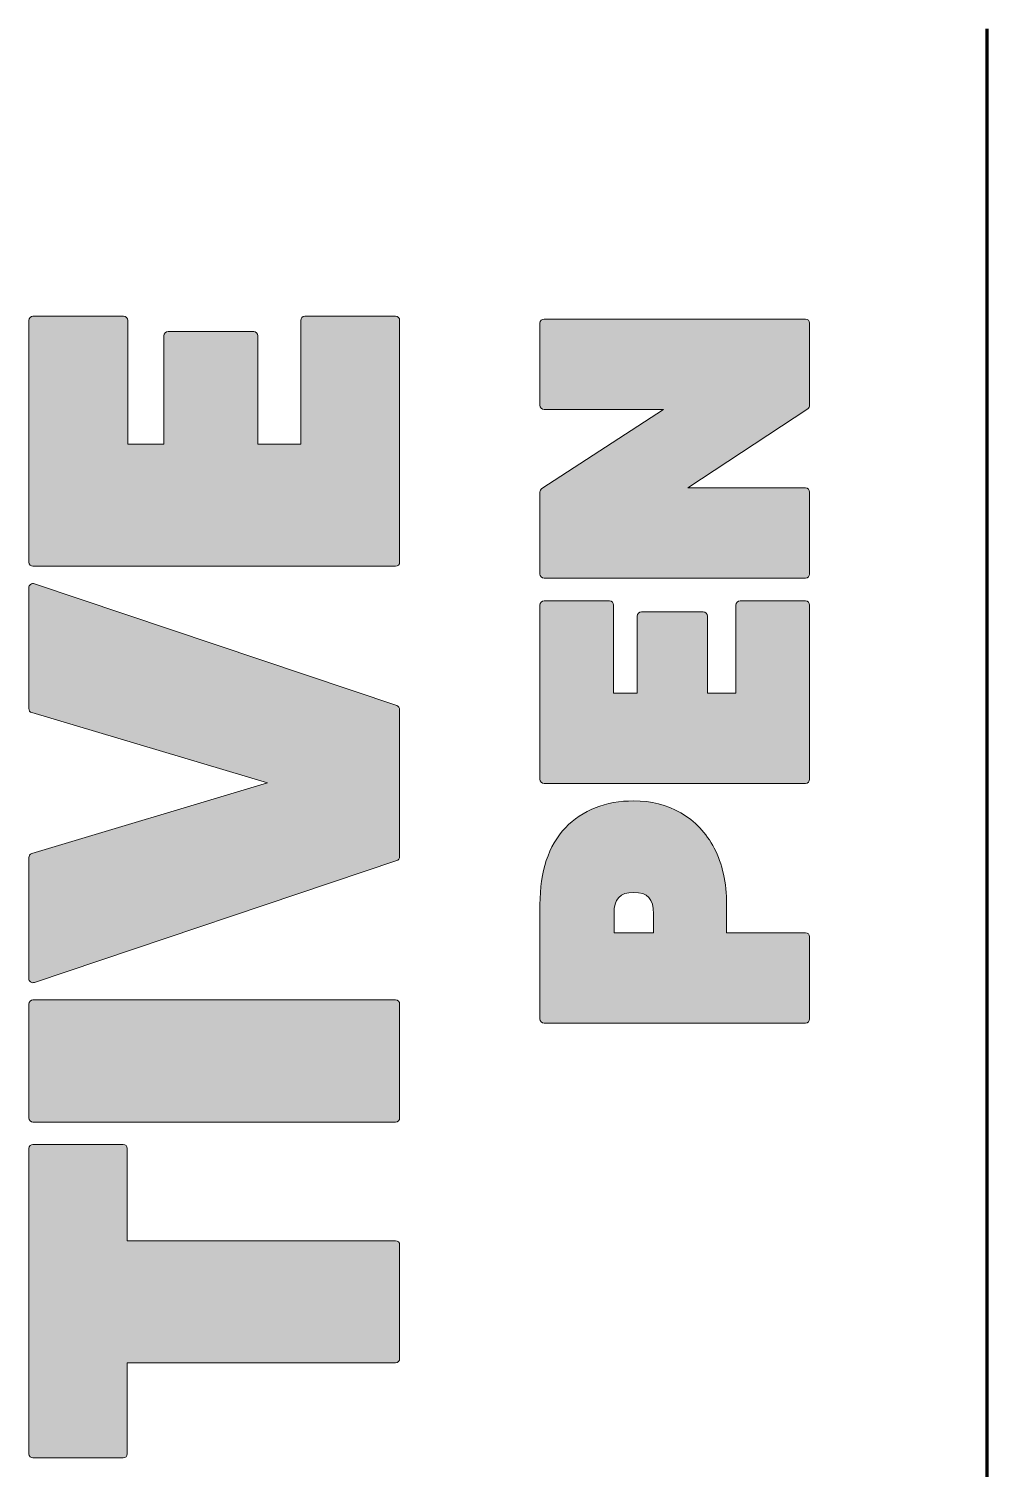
# Model space of a CAD drawing. Header units: millimetres. Extents: x -1 to 32, y -33 to 0.
# Drawn here: x 22.54 to 32, y -16.21 to -2 of the extents above; entities that cross this region are included whole.
import ezdxf

# ---------------------------------------------------------------- set-up
doc = ezdxf.new("R2010")
doc.units = ezdxf.units.MM
doc.header["$MEASUREMENT"] = 0
doc.layers.add('Calque 1', color=7, linetype='Continuous', lineweight=0)

# ---------------------------------------------------------------- blocks, each defined once
blk = doc.blocks.new('Block_0')
at = {"layer": 'Calque 1'}
h = blk.add_hatch(color=250, dxfattribs=at)
h.dxf.hatch_style = 2
edge = h.paths.add_edge_path()
edge.add_spline(control_points=[(22.58, -7.304), (22.58, -7.304), (26.159, -7.304), (26.159, -7.304), (26.182, -7.304), (26.2, -7.286), (26.2, -7.263), (26.2, -7.263), (26.2, -4.877), (26.2, -4.877), (26.2, -4.854), (26.182, -4.836), (26.159, -4.836), (26.159, -4.836), (25.264, -4.836), (25.264, -4.836), (25.241, -4.836), (25.223, -4.854), (25.223, -4.877), (25.223, -4.877), (25.223, -6.099), (25.223, -6.099), (25.223, -6.099), (24.8, -6.099), (24.8, -6.099), (24.8, -6.099), (24.8, -5.029), (24.8, -5.029), (24.8, -5.006), (24.782, -4.988), (24.759, -4.988), (24.759, -4.988), (23.915, -4.988), (23.915, -4.988), (23.892, -4.988), (23.873, -5.006), (23.873, -5.029), (23.873, -5.029), (23.873, -6.099), (23.873, -6.099), (23.873, -6.099), (23.516, -6.099), (23.516, -6.099), (23.516, -6.099), (23.516, -4.877), (23.516, -4.877), (23.516, -4.854), (23.498, -4.836), (23.475, -4.836), (23.475, -4.836), (22.58, -4.836), (22.58, -4.836), (22.558, -4.836), (22.539, -4.854), (22.539, -4.877), (22.539, -4.877), (22.539, -7.263), (22.539, -7.263), (22.539, -7.286), (22.558, -7.304), (22.58, -7.304)], knot_values=[0, 0, 0, 0, 1, 1, 1, 2, 2, 2, 3, 3, 3, 4, 4, 4, 5, 5, 5, 6, 6, 6, 7, 7, 7, 8, 8, 8, 9, 9, 9, 10, 10, 10, 11, 11, 11, 12, 12, 12, 13, 13, 13, 14, 14, 14, 15, 15, 15, 16, 16, 16, 17, 17, 17, 18, 18, 18, 19, 19, 19, 20, 20, 20, 20], degree=3, periodic=0)
h = blk.add_hatch(color=250, dxfattribs=at)
h.dxf.hatch_style = 2
edge = h.paths.add_edge_path()
edge.add_spline(control_points=[(30.247, -5.714), (30.247, -5.714), (30.247, -4.905), (30.247, -4.905), (30.247, -4.883), (30.229, -4.864), (30.206, -4.864), (30.206, -4.864), (27.626, -4.864), (27.626, -4.864), (27.603, -4.864), (27.585, -4.883), (27.585, -4.905), (27.585, -4.905), (27.585, -5.714), (27.585, -5.714), (27.585, -5.737), (27.603, -5.756), (27.626, -5.756), (27.626, -5.756), (28.805, -5.756), (28.805, -5.756), (28.805, -5.756), (27.603, -6.536), (27.603, -6.536), (27.592, -6.544), (27.585, -6.557), (27.585, -6.571), (27.585, -6.571), (27.585, -7.38), (27.585, -7.38), (27.585, -7.402), (27.603, -7.421), (27.626, -7.421), (27.626, -7.421), (30.206, -7.421), (30.206, -7.421), (30.229, -7.421), (30.247, -7.402), (30.247, -7.38), (30.247, -7.38), (30.247, -6.571), (30.247, -6.571), (30.247, -6.548), (30.229, -6.529), (30.206, -6.529), (30.206, -6.529), (29.046, -6.529), (29.046, -6.529), (29.046, -6.529), (30.229, -5.749), (30.229, -5.749), (30.24, -5.741), (30.247, -5.728), (30.247, -5.714)], knot_values=[0, 0, 0, 0, 1, 1, 1, 2, 2, 2, 3, 3, 3, 4, 4, 4, 5, 5, 5, 6, 6, 6, 7, 7, 7, 8, 8, 8, 9, 9, 9, 10, 10, 10, 11, 11, 11, 12, 12, 12, 13, 13, 13, 14, 14, 14, 15, 15, 15, 16, 16, 16, 17, 17, 17, 18, 18, 18, 18], degree=3, periodic=0)
h = blk.add_hatch(color=250, dxfattribs=at)
h.dxf.hatch_style = 2
edge = h.paths.add_edge_path()
edge.add_spline(control_points=[(22.58, -11.413), (22.585, -11.413), (22.589, -11.412), (22.594, -11.411), (22.594, -11.411), (26.172, -10.208), (26.172, -10.208), (26.189, -10.203), (26.2, -10.187), (26.2, -10.169), (26.2, -10.169), (26.2, -8.718), (26.2, -8.718), (26.2, -8.701), (26.189, -8.685), (26.172, -8.679), (26.172, -8.679), (22.594, -7.476), (22.594, -7.476), (22.581, -7.472), (22.567, -7.474), (22.556, -7.482), (22.545, -7.49), (22.539, -7.502), (22.539, -7.515), (22.539, -7.515), (22.539, -8.708), (22.539, -8.708), (22.539, -8.727), (22.551, -8.743), (22.569, -8.748), (22.569, -8.748), (24.897, -9.441), (24.897, -9.441), (24.897, -9.441), (22.569, -10.139), (22.569, -10.139), (22.551, -10.145), (22.539, -10.161), (22.539, -10.179), (22.539, -10.179), (22.539, -11.372), (22.539, -11.372), (22.539, -11.385), (22.545, -11.398), (22.556, -11.405), (22.563, -11.411), (22.572, -11.413), (22.58, -11.413)], knot_values=[0, 0, 0, 0, 1, 1, 1, 2, 2, 2, 3, 3, 3, 4, 4, 4, 5, 5, 5, 6, 6, 6, 7, 7, 7, 8, 8, 8, 9, 9, 9, 10, 10, 10, 11, 11, 11, 12, 12, 12, 13, 13, 13, 14, 14, 14, 15, 15, 15, 16, 16, 16, 16], degree=3, periodic=0)
h = blk.add_hatch(color=250, dxfattribs=at)
h.dxf.hatch_style = 2
edge = h.paths.add_edge_path()
edge.add_spline(control_points=[(30.206, -7.644), (30.206, -7.644), (29.561, -7.644), (29.561, -7.644), (29.538, -7.644), (29.519, -7.663), (29.519, -7.686), (29.519, -7.686), (29.519, -8.555), (29.519, -8.555), (29.519, -8.555), (29.238, -8.555), (29.238, -8.555), (29.238, -8.555), (29.238, -7.795), (29.238, -7.795), (29.238, -7.772), (29.219, -7.754), (29.196, -7.754), (29.196, -7.754), (28.588, -7.754), (28.588, -7.754), (28.565, -7.754), (28.546, -7.772), (28.546, -7.795), (28.546, -7.795), (28.546, -8.555), (28.546, -8.555), (28.546, -8.555), (28.312, -8.555), (28.312, -8.555), (28.312, -8.555), (28.312, -7.686), (28.312, -7.686), (28.312, -7.663), (28.294, -7.644), (28.271, -7.644), (28.271, -7.644), (27.626, -7.644), (27.626, -7.644), (27.603, -7.644), (27.585, -7.663), (27.585, -7.686), (27.585, -7.686), (27.585, -9.405), (27.585, -9.405), (27.585, -9.428), (27.603, -9.447), (27.626, -9.447), (27.626, -9.447), (30.206, -9.447), (30.206, -9.447), (30.229, -9.447), (30.247, -9.428), (30.247, -9.405), (30.247, -9.405), (30.247, -7.686), (30.247, -7.686), (30.247, -7.663), (30.229, -7.644), (30.206, -7.644)], knot_values=[0, 0, 0, 0, 1, 1, 1, 2, 2, 2, 3, 3, 3, 4, 4, 4, 5, 5, 5, 6, 6, 6, 7, 7, 7, 8, 8, 8, 9, 9, 9, 10, 10, 10, 11, 11, 11, 12, 12, 12, 13, 13, 13, 14, 14, 14, 15, 15, 15, 16, 16, 16, 17, 17, 17, 18, 18, 18, 19, 19, 19, 20, 20, 20, 20], degree=3, periodic=0)
h = blk.add_hatch(color=250, dxfattribs=at)
h.dxf.hatch_style = 2
edge = h.paths.add_edge_path()
edge.add_spline(control_points=[(28.316, -10.92), (28.316, -10.92), (28.316, -10.732), (28.316, -10.732), (28.316, -10.586), (28.376, -10.522), (28.511, -10.522), (28.647, -10.522), (28.707, -10.586), (28.707, -10.732), (28.707, -10.732), (28.707, -10.92), (28.707, -10.92), (28.707, -10.92), (28.316, -10.92), (28.316, -10.92)], knot_values=[0, 0, 0, 0, 1, 1, 1, 2, 2, 2, 3, 3, 3, 4, 4, 4, 5, 5, 5, 5], degree=3, periodic=0)
edge = h.paths.add_edge_path()
edge.add_spline(control_points=[(30.206, -10.92), (30.206, -10.92), (29.427, -10.92), (29.427, -10.92), (29.427, -10.92), (29.427, -10.641), (29.427, -10.641), (29.427, -10.426), (29.386, -10.24), (29.306, -10.087), (29.225, -9.934), (29.113, -9.816), (28.975, -9.737), (28.836, -9.659), (28.681, -9.619), (28.511, -9.619), (28.231, -9.619), (28.004, -9.709), (27.836, -9.885), (27.669, -10.061), (27.585, -10.315), (27.585, -10.641), (27.585, -10.641), (27.585, -11.77), (27.585, -11.77), (27.585, -11.793), (27.603, -11.812), (27.626, -11.812), (27.626, -11.812), (30.206, -11.812), (30.206, -11.812), (30.229, -11.812), (30.247, -11.793), (30.247, -11.77), (30.247, -11.77), (30.247, -10.961), (30.247, -10.961), (30.247, -10.938), (30.229, -10.92), (30.206, -10.92)], knot_values=[0, 0, 0, 0, 1, 1, 1, 2, 2, 2, 3, 3, 3, 4, 4, 4, 5, 5, 5, 6, 6, 6, 7, 7, 7, 8, 8, 8, 9, 9, 9, 10, 10, 10, 11, 11, 11, 12, 12, 12, 13, 13, 13, 13], degree=3, periodic=0)
h = blk.add_hatch(color=250, dxfattribs=at)
h.dxf.hatch_style = 2
edge = h.paths.add_edge_path()
edge.add_spline(control_points=[(22.58, -12.788), (22.58, -12.788), (26.159, -12.788), (26.159, -12.788), (26.182, -12.788), (26.2, -12.769), (26.2, -12.747), (26.2, -12.747), (26.2, -11.624), (26.2, -11.624), (26.2, -11.602), (26.182, -11.583), (26.159, -11.583), (26.159, -11.583), (22.58, -11.583), (22.58, -11.583), (22.558, -11.583), (22.539, -11.602), (22.539, -11.624), (22.539, -11.624), (22.539, -12.747), (22.539, -12.747), (22.539, -12.769), (22.558, -12.788), (22.58, -12.788)], knot_values=[0, 0, 0, 0, 1, 1, 1, 2, 2, 2, 3, 3, 3, 4, 4, 4, 5, 5, 5, 6, 6, 6, 7, 7, 7, 8, 8, 8, 8], degree=3, periodic=0)
h = blk.add_hatch(color=250, dxfattribs=at)
h.dxf.hatch_style = 2
edge = h.paths.add_edge_path()
edge.add_spline(control_points=[(22.58, -16.103), (22.58, -16.103), (23.47, -16.103), (23.47, -16.103), (23.493, -16.103), (23.511, -16.085), (23.511, -16.062), (23.511, -16.062), (23.511, -15.163), (23.511, -15.163), (23.511, -15.163), (26.159, -15.163), (26.159, -15.163), (26.182, -15.163), (26.2, -15.145), (26.2, -15.122), (26.2, -15.122), (26.2, -14), (26.2, -14), (26.2, -13.977), (26.182, -13.959), (26.159, -13.959), (26.159, -13.959), (23.511, -13.959), (23.511, -13.959), (23.511, -13.959), (23.511, -13.05), (23.511, -13.05), (23.511, -13.027), (23.493, -13.008), (23.47, -13.008), (23.47, -13.008), (22.58, -13.008), (22.58, -13.008), (22.558, -13.008), (22.539, -13.027), (22.539, -13.05), (22.539, -13.05), (22.539, -16.062), (22.539, -16.062), (22.539, -16.085), (22.558, -16.103), (22.58, -16.103)], knot_values=[0, 0, 0, 0, 1, 1, 1, 2, 2, 2, 3, 3, 3, 4, 4, 4, 5, 5, 5, 6, 6, 6, 7, 7, 7, 8, 8, 8, 9, 9, 9, 10, 10, 10, 11, 11, 11, 12, 12, 12, 13, 13, 13, 14, 14, 14, 14], degree=3, periodic=0)
at = {"layer": 'Calque 1', "color": 1, "lineweight": 70}
blk.add_line((32, -31), (32, -2), dxfattribs=at)
at = {"layer": 'Calque 1'}
for points, knots in [([(22.58, -7.304), (22.58, -7.304), (26.159, -7.304), (26.159, -7.304), (26.182, -7.304), (26.2, -7.286), (26.2, -7.263), (26.2, -7.263), (26.2, -4.877), (26.2, -4.877), (26.2, -4.854), (26.182, -4.836), (26.159, -4.836), (26.159, -4.836), (25.264, -4.836), (25.264, -4.836), (25.241, -4.836), (25.223, -4.854), (25.223, -4.877), (25.223, -4.877), (25.223, -6.099), (25.223, -6.099), (25.223, -6.099), (24.8, -6.099), (24.8, -6.099), (24.8, -6.099), (24.8, -5.029), (24.8, -5.029), (24.8, -5.006), (24.782, -4.988), (24.759, -4.988), (24.759, -4.988), (23.915, -4.988), (23.915, -4.988), (23.892, -4.988), (23.873, -5.006), (23.873, -5.029), (23.873, -5.029), (23.873, -6.099), (23.873, -6.099), (23.873, -6.099), (23.516, -6.099), (23.516, -6.099), (23.516, -6.099), (23.516, -4.877), (23.516, -4.877), (23.516, -4.854), (23.498, -4.836), (23.475, -4.836), (23.475, -4.836), (22.58, -4.836), (22.58, -4.836), (22.558, -4.836), (22.539, -4.854), (22.539, -4.877), (22.539, -4.877), (22.539, -7.263), (22.539, -7.263), (22.539, -7.286), (22.558, -7.304), (22.58, -7.304)], [0, 0, 0, 0, 1, 1, 1, 2, 2, 2, 3, 3, 3, 4, 4, 4, 5, 5, 5, 6, 6, 6, 7, 7, 7, 8, 8, 8, 9, 9, 9, 10, 10, 10, 11, 11, 11, 12, 12, 12, 13, 13, 13, 14, 14, 14, 15, 15, 15, 16, 16, 16, 17, 17, 17, 18, 18, 18, 19, 19, 19, 20, 20, 20, 20]), ([(30.247, -5.714), (30.247, -5.714), (30.247, -4.905), (30.247, -4.905), (30.247, -4.883), (30.229, -4.864), (30.206, -4.864), (30.206, -4.864), (27.626, -4.864), (27.626, -4.864), (27.603, -4.864), (27.585, -4.883), (27.585, -4.905), (27.585, -4.905), (27.585, -5.714), (27.585, -5.714), (27.585, -5.737), (27.603, -5.756), (27.626, -5.756), (27.626, -5.756), (28.805, -5.756), (28.805, -5.756), (28.805, -5.756), (27.603, -6.536), (27.603, -6.536), (27.592, -6.544), (27.585, -6.557), (27.585, -6.571), (27.585, -6.571), (27.585, -7.38), (27.585, -7.38), (27.585, -7.402), (27.603, -7.421), (27.626, -7.421), (27.626, -7.421), (30.206, -7.421), (30.206, -7.421), (30.229, -7.421), (30.247, -7.402), (30.247, -7.38), (30.247, -7.38), (30.247, -6.571), (30.247, -6.571), (30.247, -6.548), (30.229, -6.529), (30.206, -6.529), (30.206, -6.529), (29.046, -6.529), (29.046, -6.529), (29.046, -6.529), (30.229, -5.749), (30.229, -5.749), (30.24, -5.741), (30.247, -5.728), (30.247, -5.714)], [0, 0, 0, 0, 1, 1, 1, 2, 2, 2, 3, 3, 3, 4, 4, 4, 5, 5, 5, 6, 6, 6, 7, 7, 7, 8, 8, 8, 9, 9, 9, 10, 10, 10, 11, 11, 11, 12, 12, 12, 13, 13, 13, 14, 14, 14, 15, 15, 15, 16, 16, 16, 17, 17, 17, 18, 18, 18, 18]), ([(22.58, -11.413), (22.585, -11.413), (22.589, -11.412), (22.594, -11.411), (22.594, -11.411), (26.172, -10.208), (26.172, -10.208), (26.189, -10.203), (26.2, -10.187), (26.2, -10.169), (26.2, -10.169), (26.2, -8.718), (26.2, -8.718), (26.2, -8.701), (26.189, -8.685), (26.172, -8.679), (26.172, -8.679), (22.594, -7.476), (22.594, -7.476), (22.581, -7.472), (22.567, -7.474), (22.556, -7.482), (22.545, -7.49), (22.539, -7.502), (22.539, -7.515), (22.539, -7.515), (22.539, -8.708), (22.539, -8.708), (22.539, -8.727), (22.551, -8.743), (22.569, -8.748), (22.569, -8.748), (24.897, -9.441), (24.897, -9.441), (24.897, -9.441), (22.569, -10.139), (22.569, -10.139), (22.551, -10.145), (22.539, -10.161), (22.539, -10.179), (22.539, -10.179), (22.539, -11.372), (22.539, -11.372), (22.539, -11.385), (22.545, -11.398), (22.556, -11.405), (22.563, -11.411), (22.572, -11.413), (22.58, -11.413)], [0, 0, 0, 0, 1, 1, 1, 2, 2, 2, 3, 3, 3, 4, 4, 4, 5, 5, 5, 6, 6, 6, 7, 7, 7, 8, 8, 8, 9, 9, 9, 10, 10, 10, 11, 11, 11, 12, 12, 12, 13, 13, 13, 14, 14, 14, 15, 15, 15, 16, 16, 16, 16]), ([(30.206, -7.644), (30.206, -7.644), (29.561, -7.644), (29.561, -7.644), (29.538, -7.644), (29.519, -7.663), (29.519, -7.686), (29.519, -7.686), (29.519, -8.555), (29.519, -8.555), (29.519, -8.555), (29.238, -8.555), (29.238, -8.555), (29.238, -8.555), (29.238, -7.795), (29.238, -7.795), (29.238, -7.772), (29.219, -7.754), (29.196, -7.754), (29.196, -7.754), (28.588, -7.754), (28.588, -7.754), (28.565, -7.754), (28.546, -7.772), (28.546, -7.795), (28.546, -7.795), (28.546, -8.555), (28.546, -8.555), (28.546, -8.555), (28.312, -8.555), (28.312, -8.555), (28.312, -8.555), (28.312, -7.686), (28.312, -7.686), (28.312, -7.663), (28.294, -7.644), (28.271, -7.644), (28.271, -7.644), (27.626, -7.644), (27.626, -7.644), (27.603, -7.644), (27.585, -7.663), (27.585, -7.686), (27.585, -7.686), (27.585, -9.405), (27.585, -9.405), (27.585, -9.428), (27.603, -9.447), (27.626, -9.447), (27.626, -9.447), (30.206, -9.447), (30.206, -9.447), (30.229, -9.447), (30.247, -9.428), (30.247, -9.405), (30.247, -9.405), (30.247, -7.686), (30.247, -7.686), (30.247, -7.663), (30.229, -7.644), (30.206, -7.644)], [0, 0, 0, 0, 1, 1, 1, 2, 2, 2, 3, 3, 3, 4, 4, 4, 5, 5, 5, 6, 6, 6, 7, 7, 7, 8, 8, 8, 9, 9, 9, 10, 10, 10, 11, 11, 11, 12, 12, 12, 13, 13, 13, 14, 14, 14, 15, 15, 15, 16, 16, 16, 17, 17, 17, 18, 18, 18, 19, 19, 19, 20, 20, 20, 20]), ([(30.206, -10.92), (30.206, -10.92), (29.427, -10.92), (29.427, -10.92), (29.427, -10.92), (29.427, -10.641), (29.427, -10.641), (29.427, -10.426), (29.386, -10.24), (29.306, -10.087), (29.225, -9.934), (29.113, -9.816), (28.975, -9.737), (28.836, -9.659), (28.681, -9.619), (28.511, -9.619), (28.231, -9.619), (28.004, -9.709), (27.836, -9.885), (27.669, -10.061), (27.585, -10.315), (27.585, -10.641), (27.585, -10.641), (27.585, -11.77), (27.585, -11.77), (27.585, -11.793), (27.603, -11.812), (27.626, -11.812), (27.626, -11.812), (30.206, -11.812), (30.206, -11.812), (30.229, -11.812), (30.247, -11.793), (30.247, -11.77), (30.247, -11.77), (30.247, -10.961), (30.247, -10.961), (30.247, -10.938), (30.229, -10.92), (30.206, -10.92)], [0, 0, 0, 0, 1, 1, 1, 2, 2, 2, 3, 3, 3, 4, 4, 4, 5, 5, 5, 6, 6, 6, 7, 7, 7, 8, 8, 8, 9, 9, 9, 10, 10, 10, 11, 11, 11, 12, 12, 12, 13, 13, 13, 13]), ([(28.316, -10.92), (28.316, -10.92), (28.316, -10.732), (28.316, -10.732), (28.316, -10.586), (28.376, -10.522), (28.511, -10.522), (28.647, -10.522), (28.707, -10.586), (28.707, -10.732), (28.707, -10.732), (28.707, -10.92), (28.707, -10.92), (28.707, -10.92), (28.316, -10.92), (28.316, -10.92)], [0, 0, 0, 0, 1, 1, 1, 2, 2, 2, 3, 3, 3, 4, 4, 4, 5, 5, 5, 5]), ([(22.58, -12.788), (22.58, -12.788), (26.159, -12.788), (26.159, -12.788), (26.182, -12.788), (26.2, -12.769), (26.2, -12.747), (26.2, -12.747), (26.2, -11.624), (26.2, -11.624), (26.2, -11.602), (26.182, -11.583), (26.159, -11.583), (26.159, -11.583), (22.58, -11.583), (22.58, -11.583), (22.558, -11.583), (22.539, -11.602), (22.539, -11.624), (22.539, -11.624), (22.539, -12.747), (22.539, -12.747), (22.539, -12.769), (22.558, -12.788), (22.58, -12.788)], [0, 0, 0, 0, 1, 1, 1, 2, 2, 2, 3, 3, 3, 4, 4, 4, 5, 5, 5, 6, 6, 6, 7, 7, 7, 8, 8, 8, 8]), ([(22.58, -16.103), (22.58, -16.103), (23.47, -16.103), (23.47, -16.103), (23.493, -16.103), (23.511, -16.085), (23.511, -16.062), (23.511, -16.062), (23.511, -15.163), (23.511, -15.163), (23.511, -15.163), (26.159, -15.163), (26.159, -15.163), (26.182, -15.163), (26.2, -15.145), (26.2, -15.122), (26.2, -15.122), (26.2, -14), (26.2, -14), (26.2, -13.977), (26.182, -13.959), (26.159, -13.959), (26.159, -13.959), (23.511, -13.959), (23.511, -13.959), (23.511, -13.959), (23.511, -13.05), (23.511, -13.05), (23.511, -13.027), (23.493, -13.008), (23.47, -13.008), (23.47, -13.008), (22.58, -13.008), (22.58, -13.008), (22.558, -13.008), (22.539, -13.027), (22.539, -13.05), (22.539, -13.05), (22.539, -16.062), (22.539, -16.062), (22.539, -16.085), (22.558, -16.103), (22.58, -16.103)], [0, 0, 0, 0, 1, 1, 1, 2, 2, 2, 3, 3, 3, 4, 4, 4, 5, 5, 5, 6, 6, 6, 7, 7, 7, 8, 8, 8, 9, 9, 9, 10, 10, 10, 11, 11, 11, 12, 12, 12, 13, 13, 13, 14, 14, 14, 14])]:
    blk.add_open_spline(points, degree=3, knots=knots, dxfattribs=at)

msp = doc.modelspace()

# ---------------------------------------------------------------- block references
at = {"layer": 'Calque 1'}
msp.add_blockref('Block_0', (0, 0), dxfattribs=at)

doc.saveas('drawing.dxf')
